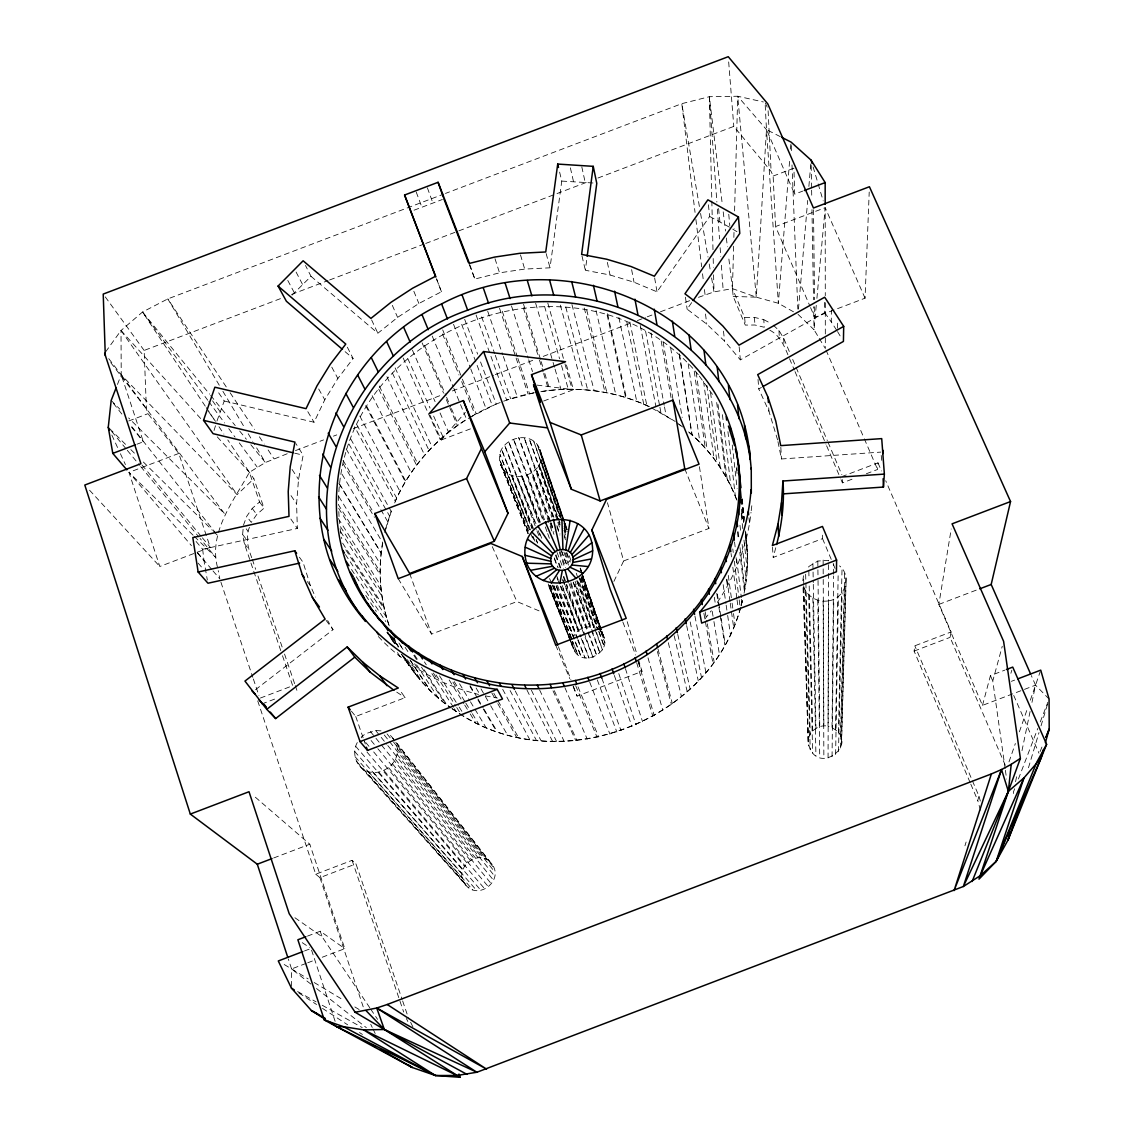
<?xml version="1.0" encoding="UTF-8"?>
<svg xmlns="http://www.w3.org/2000/svg" width="1134" height="1134" viewBox="0 0 1134 1134"><rect width="100%" height="100%" fill="white"/><g stroke="black" fill="none" stroke-linecap="round" stroke-linejoin="round"><path stroke-width="0.75" stroke-dasharray="5 3.75" d="M803.07 587.681L808.159 741.948C815.162 780.844 866.135 740.261 828.033 726.086L828.557 560.352L817.812 561.047L808.726 566.575L809.024 578.935M828.061 757.966L828.585 600.836C844.66 598.837 852.499 576.426 839.557 565.88M836.651 330.207L831.307 321.985L831.364 310.078M291.438 986.353L291.58 968.946L288.305 958.967M744.074 593.21C748.511 572.798 748.327 551.663 745.52 531.024M832.03 727.348L833.575 575.987M833.589 574.229L833.703 563.669M832.058 756.704L833.774 599.206M837.587 328.208L837.686 319.788M388.764 624.536C379.847 598.298 377.948 569.835 382.597 542.548L340.597 471.787M835.574 729.516L838.168 573.407M835.616 754.535L838.366 596.413M852.003 479.214L842.42 482.857L842.491 479.597M838.451 732.479L842.038 568.375M838.494 751.559L842.094 592.614M840.492 736.051L844.674 572.883M840.507 748.001L844.702 588.064M733.613 246.248L732.451 288.603L733.188 296.413L745.279 325.089L754.961 325.004L764.273 327.258L763.777 319.646L754.394 317.378L744.641 317.477L732.451 288.603L728.453 255.462M733.854 237.431L734.095 228.6M734.577 210.952L737.71 96.248L709.36 96.702L681.803 103.662L445.464 193.432M841.541 739.978L846.035 577.872M841.556 744.06L846.049 583.046M745.761 532.271L747.703 559.26L744.485 592.019L739.85 552.428M357.281 742.543C353.113 749.857 354.12 759.525 359.634 765.875L465.961 885.328C478.704 900.453 503.879 880.409 492.199 864.547L397.07 743.351M810.555 307.597L814.765 317.322L865.058 298.185L869.211 192.043M359.634 765.875C374.135 782.857 404.101 764.415 396.135 743.791L494.07 868.176M389.217 625.812C380.259 599.206 377.65 570.303 382.838 542.662M692.746 368.252C574.499 238.097 338.357 328.449 338.428 504.715L380.088 571.791M793.488 311.793L778.363 303.274L756.293 297.179L766.485 129.63L765.067 102.344L767.179 107.163M866.39 473.728L877.574 469.476L877.985 462.842L842.562 476.337M287.2 453.742L265.384 462.516L249.367 472.325C233.165 502.008 207.706 532.782 217.926 568.97M196.083 541.471L202.66 549.281L297.363 528.43L296.584 503.907L298.525 479.398L303.161 455.188L295.875 443.55M789.562 161.368L778.363 303.274L766.485 129.63L737.71 96.248L763.366 101.961M790.526 149.107L790.937 143.848M798.478 309.086L807.691 200.449M808.882 186.43L810.824 163.65M251.734 557.701C247.949 548.005 245.185 536.779 249.65 526.828M280.736 650.59L244.32 543.512L242.619 534.511L243.172 528.331M816.267 305.329L814.028 329.739L818.379 336.954M816.905 298.355L825.198 207.678L775.543 226.559L809.86 305.967M717.425 602.296C735.371 575.491 747.618 544.547 751.006 512.37M751.204 510.711L752.211 502.433M708.41 204.815L709.686 216.466L657.011 291.821L634.019 282.21L610.049 275.009L585.357 270.261L586.944 258.084M808.159 741.948L803.864 586.136M802.829 580.665L803.524 575.548L803.808 584.379M469.164 264.335L474.848 279.049L499.541 272.84L524.688 269.084L550.018 267.808L561.769 181.086L559.331 170.88M970.109 782.531L914.103 651.086L914.826 645.799L951.086 631.964L885.711 480.731M1049.063 699.04L1035.54 685.149L982.483 705.391L938.839 604.408L951.213 528.983M465.961 885.328C450.822 869.069 479.909 845.95 492.199 864.547M1005.305 765.294L950.065 637.365L951.086 631.964M1015.568 781.68L1017 774.777M1021.989 750.651L1030.196 711.004M1031.968 702.385L1035.54 685.149L1031.316 675.566M741.083 605.854L743.068 598.185M741.154 605.273L742.416 600.099M822.519 535.163L822.533 538.636L773.218 557.432L775.769 547.736M982.483 705.391L990.436 675.623L1004.781 670.151M385.588 528.968L391.102 511.221L350.023 437.71M1005.149 768.554L992.774 680.981L1002.258 646.267M384.738 532.484L391.414 510.98M740.63 607.385C710.139 720.997 562.507 778.293 463.055 715.852M1010.89 673.298L1011.811 670.208M1028.467 767.761L1039.013 732.564M1041.026 725.859L1047.561 704.072M214.028 430.523L216.41 422.67M980.428 810.215L977.721 800.377L978.996 796.238L914.826 645.799M964.935 845.794L966.111 842.023M216.934 421.111L224.22 401.011L216.736 389.968M1009.005 761.864L1015.355 743.521M1019.381 731.841L1027.461 708.495M1030.352 700.16L1040.161 671.796M452.069 708.509C550.231 781.369 707.701 726.228 740.332 608.717M243.441 525.24L246.716 516.339L252.23 508.401L259.573 501.979L249.367 472.325L227.806 439.964M1014.675 788.754L1013.427 792.014L1013.527 797.23M1018.431 778.973L1037.808 728.411M1040.303 721.876L1047.816 702.315M117.454 384.44L121.225 374.815L121.012 330.518L142.53 312.02L167.789 298.908L443.805 194.056M394.675 502.915C409.927 467.123 437.299 436.817 470.695 417.014M1040.048 751.686L1043.323 743.606M808.698 737.922C810.881 729.715 819.783 724.498 828.033 726.086M613.905 581.43L623.629 560.947L607.455 502.716M224.22 401.011L314.047 422.231L324.778 399.792L337.861 378.487L353.113 358.542L347.231 346.961M460.532 404.625L466.598 419.311C435.555 438.943 410.196 467.577 395.213 501.157L354.573 426.781M552.981 585.81L573.549 636.741C576.88 629.186 586.009 625.117 593.876 627.57L577.305 579.148M217.274 436.873L249.367 472.325L253.874 478.718L264.024 508.16L256.723 514.538L251.266 522.405L246.716 516.339M824.687 302.339L824.701 312.63L740.36 359.875L724.569 341.093L706.751 324.126L687.133 309.171L692.094 302.027M105.646 351.838L121.012 330.518L201.824 419.807M704.88 618.98L711.316 610.73M429.97 415.101L441.239 439.978L465.323 412.379M292.048 295.152L311.014 276.342L305.485 265.455M108.765 358.656L121.225 374.815L237.105 494.651L253.874 478.718M311.014 276.342L377.863 333.24L397.609 317.378L418.885 303.487L441.452 291.736L436.477 278.638M255.561 689.656L333.042 629.696L327.655 620.539M472.07 416.135C491.277 404.895 512.44 396.787 534.355 392.803M469.334 417.695L496.21 403.988L480.136 360.839M777.598 439.907L768.951 411.288L758.759 388.934L761.835 387.204M528.132 533.49L500.76 464.515C509.549 488.329 549.31 473.247 539.982 449.588C531.109 425.945 491.589 440.928 500.76 464.515L527.92 533.434M380.996 730.877L375.694 730.537L365.474 733.741L361.193 737.086L364.595 741.14M414.038 210.201L442.345 199.499M304.465 950.972L311.014 948.478M1011.372 681.336L1014.632 680.088M306.095 963.404L291.58 968.946L310.971 984.17M307.711 962.794L315.776 959.718M322.226 957.252L344.807 948.648L309.795 844.206L254.299 796.295M206.317 535.56L178.789 453.444L148.001 413.669L146.399 408.85L144.146 350.434L281.615 298.199M291.551 294.429L327.995 280.58M329.654 279.956L424.059 244.079M425.718 243.456L457.186 231.492M458.845 230.868L588.036 181.78M597.972 178.01L733.797 126.398L771.106 171.418L773.133 176.068L775.543 226.559M128.737 420.983L148.001 413.669M773.133 176.068L793.928 168.158L794.679 194.169L802.702 191.122M136.93 444.216L143.366 441.764L121.225 374.815L224.674 513.886L128.638 417.922M178.789 453.444L128.993 472.382L159.795 566.49L195.601 552.868M295.464 450.609L323.544 439.921M333.453 436.151L336.755 434.903M353.269 428.624L442.458 394.703M452.367 390.932L493.659 375.226M495.317 374.603L533.306 360.144M543.214 356.388L630.759 323.091M637.365 320.582L645.629 317.435M647.273 316.811L653.879 314.302M660.484 311.779L690.223 300.482M698.473 297.335L713.995 291.906L732.451 288.603L756.293 297.179L737.71 96.248M441.239 439.978L472.637 428.028M543.668 401.011L573.407 389.699L566.476 365.006M197.231 552.244L210.258 547.297L206.884 537.247M260.395 698.034L292.7 685.73L281.317 652.277M398.232 578.68L431.572 634.09L516.948 601.573L539.515 611.056M623.629 560.947L708.934 528.458L699.309 465.918M261.741 704.001L276.157 698.516M351.37 711.146L355.736 716.461L405.136 697.651L399.281 689.401M573.109 686.594L577.107 696.134L642.014 671.399L639.052 661.462M273.691 857.97L309.795 844.206M938.839 604.408L978.089 589.439M257.73 700.925L315.734 874.215L352.079 860.352L355.977 863.881L402.088 999.309M315.734 874.215L319.93 877.631L355.977 863.881M914.103 651.086L950.065 637.365M307.47 936.103L320.256 931.227L344.807 948.648M534.27 392.704L506.629 400.033L490.455 355.013M540.79 391.74C577.56 385.744 616.357 390.918 649.966 407.134M542.095 391.372C578.397 385.872 616.4 391.032 649.626 406.78M777.952 441.65L781.454 458.972L880.834 452.097M803.51 585.782C806.373 596.399 817.983 602.863 828.585 600.836M561.769 181.086L593.451 183.013M733.188 296.413L756.293 297.179M537.006 385.106L573.407 389.699M485.309 695.879L497.344 698.062M294.67 453.161L303.161 455.188M378.373 636.528C404.895 665.375 440.63 684.979 478.477 694.447M651.526 407.9L674.078 420.884M780.32 136.647L766.485 129.63L794.679 194.169M709.686 216.466L729.956 227.438M763.777 319.646L770.766 323.36M769.816 330.207C780.192 335.423 784.771 346.905 788.839 357.082M297.59 991.527L316.046 1001.818M322.212 1005.248L362.214 1027.574M656.614 410.196L675.184 421.451M284.195 964.51L308.15 978.897M314.175 982.526L342.794 999.706M354.843 1006.949L359.35 1009.657M732.762 229.153L736.972 231.719M452.367 708.948L461.694 715.015M298.823 992.916L316.57 1004.511M322.495 1008.381L347.642 1024.796M359.478 1032.521L362.426 1034.449M396.744 692.123L405.136 697.651M302.254 942.666L309.554 947.514M401.606 654.275C414.69 674.716 430.509 693.852 450.722 707.588M294.925 917.746L322.099 936.783L369.783 1007.772M401.564 654.219C414.491 675.042 430.821 694.022 451.063 708.027M678.897 424.215L682.625 426.979M316.514 988.522L366.367 1027.673M677.012 422.741L681.066 425.973M689.16 432.451C710.423 450.552 726.937 474.125 736.902 500.207M688.593 431.87C710.196 450.198 727.418 474.04 736.972 500.76M345.105 351.668L353.113 358.542M773.289 325.175L778.959 330.476L783.693 338.301L789.916 352.915M798.038 314.345L814.028 329.739L813.645 306.775M193.092 535.205L128.993 472.382L191.433 545.624M194.339 536.439L215.715 557.375L200.038 538.409M109.53 428.524L125.831 444.656M130.849 449.617L134.606 453.345M143.38 462.034L212.37 530.273M213.617 531.52L217.374 535.234M111.175 400.472L119.906 409.204M89.558 490.214L159.795 566.49M393.796 739.17L390.337 735.328L394.689 740.871M363.575 769.263L469.051 887.993M356.728 761.594L463.664 881.954M355.041 756.676L462.303 878.099M368.295 771.531L472.722 889.793M373.497 772.538L476.776 890.601M354.659 751.445L461.949 874.002M198.11 563.13L202.49 568.177M378.855 772.226L480.915 890.374M355.608 746.215L462.644 869.906M384.029 770.61L484.913 889.127M197.118 552.272L211.874 569.594M213.008 570.926L219.826 578.907L218.238 570.629M197.429 552.953L203.992 560.65L207.324 580.013M366.991 752.055L464.316 866.078M365.743 742.486L369.145 746.541M373.696 751.941L466.882 862.776M388.693 767.775L488.513 886.93M142.048 465.053L201.313 536.51M202.419 537.856L210.258 547.297M371.101 740.53L376.729 747.334M377.863 748.695L470.171 860.167M111.628 431.345L126.172 448.965M127.291 450.326L139.61 465.224M140.729 466.584L198.918 537.048M392.548 763.933L491.461 883.939M205.254 406.142L142.53 312.02L209.535 394.108M210.655 395.468L235.22 425.576M239.685 431.048L246.39 439.255M250.855 444.726L265.384 462.516L253.633 442.813M370.407 731.515L374.858 736.972M375.978 738.333L473.984 858.438M395.369 759.298L493.602 880.324M698.26 374.773L693.965 369.457L705.263 448.015M699.338 376.105L713.243 395.525M131.473 426.979L143.366 441.764M375.694 730.537L380.088 736.009M381.194 737.369L386.694 744.216M387.8 745.577L478.08 857.701M396.957 754.181L494.793 876.327M384.284 735.016L482.191 857.984M397.212 748.908L494.948 872.188M387.063 733.882L392.506 740.771M393.597 742.146L486.075 859.288M113.357 403.25L122.118 414.378M131.969 426.88L215.191 532.456M395.78 742.26L489.491 861.514M244.32 543.512L248.913 549.395M110.707 362.582L146.399 408.85M242.619 534.511L247.212 540.464M246.191 528.855L248.02 531.251M326.124 620.411L333.042 629.696M142.53 312.02L207.72 400.203M208.769 401.62L224.546 422.954M228.756 428.638L235.064 437.171M239.274 442.87L257.149 467.038M307.357 581.586L310.447 585.796L315.45 597.065M252.23 508.401L256.723 514.538M581.26 576.639L600.581 631.723C617.265 649.555 581.671 670.846 573.209 648.279L547.977 584.293M105.278 296.895L144.146 350.434M259.573 501.979L264.024 508.16M299.404 557.205L303.09 562.336L310.447 585.796M121.012 330.518L237.105 494.651M824.701 312.63L831.307 321.985M208.812 411.869L215.46 421.309M290.857 519.046L297.363 528.43M212.582 400.855L220.109 411.77M397.439 652.574L400.387 656.969M291.013 495.629L296.584 503.907M370.747 1009.217L377.565 1019.353M387.105 632.205L394.816 644.126L386.949 632.347M390.337 634.799L397.084 644.948L394.405 638.584M390.465 635.564L396.305 644.353M387.672 631.936L396.39 645.019M405.107 658.103L417.695 676.998M388.919 634.345L394.689 642.978M403.335 655.934L415.809 674.659M206.246 407.616L215.063 420.842M218.99 426.724L223.88 434.081M365.772 595.449L376.346 611.396M226.247 386.907L167.789 298.908L219.287 385.248M230.145 392.775L254.498 429.432M259.374 436.774L264.236 444.103M268.134 449.971L273.989 458.774M391.882 636.415L398.658 646.607M407.375 659.719L422.854 683.008M398.899 643.006L403.718 650.306M410.465 660.527L430.722 691.187M400.245 645.218L404.143 651.114M409.998 659.96L430.438 690.932M351.497 569.452L385.829 621.588M414.633 663.759L418.403 669.499M345.431 554.498L386.425 617.208M405.122 647.33L408.949 653.156M416.589 664.822L438.56 698.36M292.076 469.476L298.525 479.398M345.813 549.862L384.383 609.298M413.825 655.381L416.702 659.79M421.479 667.146L445.35 703.902M342.652 543.172L383.816 606.761M414.576 654.998L417.454 659.435M424.173 669.797L447.179 705.291M424.399 661.887L426.271 664.822M431.898 673.61L453.444 707.29M454.38 708.75L456.251 711.684M340.554 531.605L381.903 596.186M403.491 656.756L409.346 665.885M433.358 673.015L437.852 680.088M436.023 674.886L455.797 706.071M456.747 707.545L460.503 713.484M340.455 526.686L381.18 590.672M338.315 518.55L380.67 585.498M439.524 675.821L458.264 705.603M459.199 707.092L463.891 714.533M338.669 508.287L380.117 574.754M449.192 679.932L463.806 703.562M464.713 705.036L469.278 712.421M470.185 713.896L475.67 722.755M338.882 496.621L380.259 563.995M452.948 682.144L464.954 701.705M465.876 703.208L471.418 712.223M472.354 713.74L478.817 724.257M454.252 681.619L458.519 688.607M459.525 683.745L469.533 700.302M470.454 701.804L485.919 727.39M819.244 338.4L825.339 348.492L825.325 337.932M339.676 484.204L381.123 552.868M338.896 483.396L381.081 553.236M837.544 331.582L841.754 338.612M222.902 391.315L244.59 427.674M248.204 433.727L252.726 441.296M470.071 685.531L477.074 697.438M477.953 698.927L483.212 707.843M484.09 709.331L497.231 731.643M307.824 411.685L314.047 422.231M470.015 686.509L474.423 693.994M477.953 699.976L482.375 707.46M483.254 708.948L496.494 731.387M343.205 463.905L374.447 517.345M343.035 460.291L373.228 512.143M476.124 688.012L479.342 693.554M481.014 688.891L489.789 704.171M490.668 705.702L507.337 734.747M346.153 448.88L387.615 521.512M348.96 444.018L389.458 515.814M403.888 656.997L406.44 661.519M318.697 388.99L324.778 399.792M491.844 693.002L496.947 702.116M497.798 703.633L516.494 737.015M493.829 693.285L518.422 737.44M356.87 424.796L396.617 498.081M502.702 689.344L529.691 739.453M359.776 416.05L399.948 491.334M331.78 367.132L337.861 378.487M287.781 280.438L294.316 292.7M510.116 690.549L536.354 740.304M515.219 690.932L541.088 740.771M366.835 406.426L405.674 481.142M296.087 272.047L302.523 284.393M365.658 405.674L405.292 481.794M372.15 395.653L411.203 472.566M526.97 690.039L552.598 741.409M378.728 389.118L416.504 465.181M410.621 1022.273L412.904 1026.851M406.341 1018.474L407.871 1021.536M379.266 386.014L417.666 463.678M531.378 690.195L556.581 741.466M370.719 1024.285L372.25 1027.432M373.015 1029.006L375.297 1033.726M386.921 376.715L424.655 455.173M539.6 689.94L564.151 741.352M392.407 373.058L428.992 450.382M393.654 637.506L398.247 647.273M395.142 367.912L432.153 447.079M371.598 319.901L377.863 333.24M111.841 435.059L117.553 447.505M120.417 453.713L125.42 464.6M553.023 690.819L575.718 740.587M554.342 690.719L576.908 740.474M403.165 357.99L440.134 439.425M407.73 358.415L430.027 408.056M433.627 416.065L442.983 436.888M492.284 546.659L516.948 601.573M865.058 298.185L825.198 207.678L825.283 295.69M412.407 350.151L435.087 401.649M440.049 412.918L448.554 432.224M392.307 305.329L397.609 317.378M1013.725 695.426L1038.985 753.217M990.436 675.623L992.774 680.981M564.888 687.615L587.242 739.141M877.985 462.842L881.501 470.964M826.034 350.108L863.64 437.214M864.335 438.83L877.574 469.476M792.694 359.421L827.324 440.602M828.018 442.232L841.867 474.707M789.519 358.698L794.324 369.982M795.019 371.598L825.935 444.159M826.615 445.775L840.365 478.024M841.045 479.639L842.42 482.857M970.803 784.147L977.721 800.377M424.499 345.331L445.903 395.638M446.583 397.269L450.722 407.007M451.417 408.623L458.32 424.853M422.103 342.837L443.55 393.087M446.314 399.579L457.385 425.519M822.533 538.636L832.469 562.294M833.136 563.867L835.12 568.602M555.759 645.218L569.764 678.642M575.675 685.659L597.094 737.327M578.042 686.878L598.667 737.001M413.839 291.282L418.885 303.487M432.224 336.075L453.118 386.68M453.784 388.31L459.851 402.995M684.766 468.753L708.934 528.458M530.428 529.961L499.91 454.38L533.278 540.053M533.079 536.524L535.064 541.457M506.855 472.68L529.876 529.677M532.498 536.184L533.816 539.444M549.593 578.538L551.563 583.415M552.215 585.045L581.147 656.699L553.888 585.782M533.306 528.231L501.582 449.418L531.889 528.288M556.44 585.683L575.604 633.296M533.108 529.096L511.434 475.288L531.704 528.061M556.085 586.165L577.107 638.343M577.759 639.973L584.988 657.918L578.142 639.789M528.487 531.279L499.626 459.539L528.954 533.051M550.132 585.101L571.763 638.91M550.061 585.612L571.834 639.817M572.486 641.461L577.773 654.601L572.656 641.49M442.558 333.977L459.015 375.014M461.651 381.577L474.834 414.406M535.943 523.766L504.545 444.982L536.495 529.38M539.869 533.604L541.825 538.537M556.879 576.27L558.183 579.559M560.806 586.122L578.468 630.433L561.911 585.654M516.608 476.649L535.532 524.078M538.14 530.613L540.762 537.147M557.063 578.028L559.686 584.577M560.338 586.207L580.565 636.897M581.218 638.541L589.042 658.159L581.742 638.357M442.714 329.895L461.736 377.523M462.388 379.167L476.167 413.655M500.76 464.515L528.075 533.235M548.246 583.939L573.209 648.279M548.998 586.037L575.066 651.724L549.182 585.881M540.11 521.725L508.571 441.381L538.607 522.632M554.271 557.815L558.141 567.652M562.634 579.12L564.576 584.053M565.214 585.683L581.955 628.321L563.314 576.795M540.124 522.689L522.051 476.677L539.104 522.873M554.328 558.835L557.559 567.043M562.719 580.197L593.068 657.408L566.787 584.591M549.154 585.555L572.316 644.481L572.429 640.54L550.94 585.768M589.723 682.158L609.95 734.18M622.892 622.141L635.635 654.984M638.187 661.547L642.014 671.399M544.533 519.755L513.39 438.83L542.86 520.279M557.049 552.428L563.357 568.829M569.041 583.585L596.81 655.721L589.765 635.777M436.703 279.389L441.452 291.736M453.543 324.31L470.114 367.246M470.752 368.904L486.047 408.538M536.141 539.6L537.417 542.903M536.311 539.798L537.573 543.087M553.973 585.81L573.549 636.741M461.666 324.437L492.326 405.646M536.949 530.882L538.99 535.971M557.531 585.399L577.532 638.144M558.424 646.706L570.884 679.663M573.379 686.254L577.107 696.134M550.259 520.804L532.229 472.807L553.945 534.341M550.883 522.462L552.754 527.423M561.458 550.6L567.057 565.483M573.28 582.04L600.014 653.198L575.094 581.26M550.274 521.484L518.706 437.526L552.272 532.314M550.897 523.128L553.987 531.364M561.429 551.11L567 565.937M573.194 582.394L589.907 626.847L574.328 582.011M597.292 679.904L616.882 732.082M416.235 192.071L421.791 206.969M464.685 319.334L477.669 354.191M562.251 585.569L581.132 636.713M553.888 517.288L536.269 469.164L553.08 517.685M556.922 525.581L559.969 533.873M566.646 552.13L570.289 562.081M576.979 580.324L602.494 650.009L578.553 579.899M553.236 516.849L524.121 437.54L551.819 517.246M556.879 526.771L559.913 535.035M566.575 553.208L569.608 561.472M576.894 581.303L593.876 627.57M601.87 678.33L621.063 730.679M427.39 187.833L432.805 202.788M545.27 526.927L547.07 531.917M547.679 533.575L549.48 538.565M555.49 555.178L560.309 568.488M527.381 475.373L543.512 520.052M556.043 554.809L560.82 568.049M563.811 576.327L566.192 582.947M409.657 573.478L431.572 634.09M558.353 519.982L529.28 438.886L557.29 520.704M558.949 521.64L560.139 524.957M564.278 536.538L565.469 539.855M579.12 577.915L597.505 629.228L580.452 578.935M476.096 314.997L489.86 353.354M560.054 523.029L539.217 464.713L559.742 524.801M564.222 534.695L565.412 538.026M579.687 578.028L598.142 629.682M598.724 631.34L604.082 646.337L599.007 631.354M481.652 316.854L494.665 353.595M495.26 355.268L510.626 398.686M559.346 552.272L564.647 567.227M570.53 583.868L585.853 627.102M559.827 550.968L565.696 567.595M570.969 582.564L589.17 634.104M560.182 516.565L533.845 441.466L559.431 516.906M564.278 528.246L565.455 531.591M561.188 517.855L540.89 459.724L560.635 518.04M564.094 526.162L565.823 531.151M582.068 577.66L600.056 629.143M600.637 630.816L604.691 642.439L582.564 577.022M469.958 264.973L474.848 279.049M563.938 552.116L568.559 565.398M355.736 716.461L365.276 743.961M614.344 675.453L631.95 726.525M487.719 311.311L502.773 354.829M503.354 356.501L517.246 396.673M565.242 552.825L568.715 562.861M566.972 529.833L541.145 454.564L562.138 516.636M580.183 568.29L581.898 573.308M582.479 574.981L604.294 638.541L582.663 574.995M563.314 520.024L537.502 445.123L561.713 516.764M563.881 521.697L566.745 530.017M582.805 576.625L601.162 629.894L582.479 574.796M576.27 573.223L577.986 578.227M557.857 522.377L560.153 529.054M569.296 555.773L571.012 560.777M566.731 528.175L539.982 449.588L567.184 529.72M580.395 568.304L582.096 573.322M580.225 568.106L581.912 573.124M563.967 530.315L565.682 535.347M252.301 559.36L255.689 569.325M257.957 575.973L282.267 647.401M284.535 654.049L294.712 683.944M295.279 685.602L296.98 690.592M402.655 1000.982L408.353 1017.694M352.079 860.352L403.676 1012.052M564.406 523.341L567.241 531.733M563.967 523.426L566.787 531.761M581.997 576.738L600.581 631.723M564.023 528.047L565.71 533.037M580.948 578.028L598.44 629.682M618.781 673.582L636.018 724.782M220.932 582.252L252.797 677.324M253.364 678.982L258.949 695.666M319.93 877.631L364.255 1009.94M499.541 308.292L528.033 393.923M320.256 931.227L322.099 936.783M502.277 311.269L517.302 356.629M517.855 358.316L529.535 393.597M311.567 950.136L335.267 1021.762M625.387 668.578L642.567 721.748M494.991 258.68L499.541 272.84M511.491 305.939L528.189 358.131M528.727 359.804L532.498 371.598M523.327 307.768L538.933 358.372M539.458 360.059L543.101 371.867M543.625 373.554L548.828 390.422M523.554 304.266L540.649 359.932M541.159 361.618L542.718 366.679M544.788 373.426L549.962 390.294M636.656 662.667L652.872 716.334M741.267 513.362L743.535 522.335M638.187 661.831L654.261 715.54M627.215 621.687L636.585 653.17M813.121 166.939L817.657 182.22M818.153 183.921L823.185 200.888M520.478 254.852L524.688 269.084M535.659 303.288L552.584 360.725M553.08 362.412L554.569 367.473M555.065 369.16L561.032 389.43M544.575 306.378L559.586 358.783M561.514 365.545L568.29 389.217M648.01 657.819L662.809 710.323M547.793 303.005L564.491 362.171M564.959 363.858L572.117 389.217M978.996 796.238L980.371 801.199M560.352 305.103L583.174 389.628M546.163 253.562L550.018 267.808M657.38 651.455L671.399 704.455M565.781 307.144L587.738 389.997M657.975 648.946L672.363 703.746M571.933 304.507L594.173 390.691M584.265 307.994L605.06 392.378M668.323 642.723L681.477 696.63M586.717 310.036L606.931 392.747M581.983 256.015L585.357 270.261M596.03 310.532L615.819 394.717M674.206 635.777L687.204 691.683M570.374 167.846L573.464 181.454M677.763 634.43L690.124 688.99M607.569 313.693L626.379 397.665M607.144 315.054L625.656 397.453M741.466 513.801L743.337 522.235M581.813 166.896L585.144 182.205M607.356 262.379L610.049 275.009M618.88 317.52L636.727 401.238M686.665 625.599L698.275 680.868M626.833 322.127L643.715 404.058M690.195 621.928L701.478 677.367M629.894 321.999L646.819 405.419M694.929 616.102L705.872 672.292M640.285 325.472L655.948 406.737M631.624 269.651L634.019 282.21M645.586 331.213L659.605 405.603M659.931 407.333L660.909 412.521M650.959 332.957L664.184 405.221M664.51 406.936L666.083 415.54M703.874 613.253L712.917 663.305M705.15 611.736L707.006 622.07M707.304 623.799L714.08 661.717M661.193 341.022L671.016 397.495M663.149 342.199L672.887 398.743M699.394 206.501L681.803 103.662L695.043 212.398M700.585 213.461L708.027 257.049M709.218 264.024L710.408 270.983M711.599 277.958L713.995 291.906L713.569 274.315M654.658 277.958L657.011 291.821M340.087 528.572L341.788 538.664M712.209 611.339L713.64 619.859M713.938 621.56L719.367 653.935M670.69 348.067L682.158 417.482M745.577 532.966L746.328 537.544M714.307 597.264L715.341 603.642M717.368 594.103L720.884 616.57M721.153 618.299L725.207 644.225M679.422 353.851L692.137 434.861M679.351 354.999L691.853 434.606M716.731 593.38L718.616 605.414M718.885 607.129L724.824 644.906M688.21 363.716L699.919 442.317M723.166 584.676L725.916 603.472M726.157 605.187L727.404 613.721M727.659 615.436L730.409 634.218M1005.39 770.312L1006.623 779.072M685.432 297.207L687.133 309.171M696.163 372.278L707.219 450.241M726.908 579.176L730.013 601.459M730.253 603.175L733.613 627.173M726.54 579.602L727.461 586.136M728.297 575.434L731.855 601.431M732.096 603.16L733.287 611.821M733.514 613.551L734.945 623.955M703.562 381.421L713.995 458.618M706.851 385.418L717.057 462.8M731.061 553.477L731.501 556.893M732.833 567.184L736.816 598.043M737.043 599.758L738.376 610.049M710.564 392.633L720.203 467.392M732.791 548.941L733.23 552.456M734.336 561.259L738.999 598.171M739.212 599.929L739.878 605.202M734.534 541.939L735.597 550.642M736.661 559.331L741.352 597.59M741.565 599.333L741.99 602.806M736.108 557.687L737.143 566.079M716.702 402.513L725.845 476.549M705.504 314.005L706.751 324.126M695.907 219.415L701.663 266.759M702.527 273.776L703.378 280.793M704.441 289.567L705.079 294.826M718.02 404.469L727.107 478.817M712.988 249.707L709.36 96.702L722.372 204.871M723.208 211.845L725.519 231.038M726.355 238.012L727.404 246.73M722.401 414.675L730.877 486.061M202.66 549.281L203.992 560.65M738.177 531.846L738.787 537.119M740.02 547.651L744.91 589.765M737.426 531.775L738.432 540.379M727.929 431.629L735.286 495.87M881.203 455.414L882.139 463.693M739.963 525.269L740.757 532.257M742.132 544.476L746.271 581.132M732.266 445.038L737.114 488.556M736.519 468.484L737.086 473.714M741.282 514.907L742.798 528.727M743.975 540.11L747.32 570.572M741.31 499.711L743.762 522.476M745.265 536.495L747.703 559.26M736.802 467.038L737.185 470.553M741.381 509.265L742.146 516.31M742.217 498.903L744.273 518.224M741.934 498.861L744.273 520.137M723.492 331.114L724.569 341.093M741.608 499.031L744.017 521.626M745.562 532.356L747.533 551.365M718.602 208.514L719.92 221.782M748.964 517.784L749.574 523.965M739.155 346.806L740.36 359.875M728.751 214.227L729.8 225.779M744.641 317.477L745.279 325.089M728.68 61.931L733.797 126.398M754.394 317.378L754.961 325.004M758.036 379.394L758.759 388.934M772.481 547.24L773.218 557.432M709.36 96.702L716.872 202.05M717.368 209.067L719.509 238.92M720.133 247.694L720.756 256.468M721.38 265.243L723.138 289.822M768.724 407.786L768.951 411.288M780.83 447.306L781.454 458.972M338.797 511.547L339.42 523.497M768.115 110.806L771.106 171.418M778.959 330.476L779.327 338.017M783.693 338.301L784.019 345.799M791.22 145.62L791.433 150.893M792 164.954L797.826 309.072M803.567 587.554L808.684 745.988M805.636 574.258L810.243 734.152M805.494 590.587L810.229 749.772M808.684 594.755L812.681 753.075M809.194 586.009L812.709 730.877M713.201 258.495L713.399 267.284M812.865 598.043L815.927 755.683M811.207 165.451L811.604 188.414M811.632 190.186L811.76 197.245M811.972 209.606L813.517 299.702M812.908 563.272L813.035 570.289M813.064 572.046L813.262 582.578M813.291 584.336L815.941 728.297M817.798 600.226L819.726 757.427M817.812 561.047L817.898 568.091M817.912 569.849L818.025 578.666M818.039 580.424L819.74 726.582M813.489 209.776L814.552 299.688M814.637 306.733L814.765 317.322M823.142 560.054L823.171 567.113M823.185 568.871L823.213 577.688M823.227 579.46L823.851 725.831M823.142 601.176L823.865 758.207M825.283 302.735L825.325 336.174M602.877 634.884L601.743 631.553L602.877 634.884"/><path stroke-width="1.5" d="M751.318 492.921L751.261 467.903M342.44 349.371L286.392 301.261L278.085 286.066L303.118 260.792L370.903 318.413L390.975 302.324L412.592 288.234L435.513 276.299L404.583 195.02L438.093 182.29L469.419 263.414L494.481 257.106L520.01 253.279L545.737 251.975L557.715 164.076L593.238 166.344L581.614 254.427L606.676 259.218L631.028 266.518L654.375 276.228L707.871 199.825L738.432 216.991L684.95 293.791L704.866 308.944L722.968 326.138L738.999 345.175L824.687 297.207L843.696 326.379L757.682 374.631L768.03 397.283L775.755 421.04L780.731 445.634L881.713 438.617L884.364 474.097L782.942 481.014L781.496 502.674L777.967 524.234L772.353 545.539L822.462 526.445L836.609 560.054L836.438 571.763L701.663 623.105L699.635 612.232C729.049 578.085 747.83 534.823 751.02 489.746M843.696 326.379L843.427 341.419L763.366 386.34M550.826 561.302C549.026 546.971 573.563 545 573.095 559.842C573.18 572.642 551.974 574.414 550.826 561.302L525.028 555.32C520.747 511.647 592.954 505.367 592.657 550.841C592.118 589.935 529.266 595.634 525.028 555.32M367.473 603.189C429.658 696.12 570.147 710.394 656.629 643.814C745.052 584.435 769.547 447.292 695.426 367.076C625.84 285.499 492.439 281.204 411.699 348.535C331.128 408.552 309.795 534.015 374.291 613.395M356.756 609.412C284.322 502.291 350.023 350.42 467.662 310.192C582.309 262.252 732.436 331.539 750.269 459.596C739.907 312.133 565.54 238.041 441.594 303.926C322.651 359.109 276.554 519.244 365.517 621.404M776.62 544.504C781.95 523.88 784.572 502.305 782.942 481.014M882.819 453.699L883.046 450.368M783.622 493.843L883.443 487.067L884.364 474.097M1006.368 669.542L1012.733 667.104L1046.611 744.343L1008.027 840.025L996.148 861.415L978.996 879.148L1008.367 791.334L1011.216 764.359L1020.387 758.377L1003.604 641.305L952.064 523.837L1010.55 501.554L869.424 186.741L813.461 208.004L767.775 103.874L728.255 56.7L103.222 294.075L105.292 355.566M126.824 469.845L112.79 453.387L108.269 427.291L111.175 400.472L116.192 387.644M353.936 577.745C392.222 668.649 505.821 709.785 596.682 678.274C690.904 650.122 759.936 546.857 735.328 448.993M587.185 256.355L596.768 183.339L593.238 166.344M565.696 549.721L570.133 520.251M559.842 583.542L562.294 570.586M1030.608 673.965L991.187 584.464L1010.55 501.554M1010.125 831.576L1008.027 840.025L1019.707 808.556M305.868 936.712L297.873 939.76L324.31 1019.976L412.237 1067.491L435.428 1075.514L456.974 1075.486L476.89 1072.254L963.347 886.505L980.3 875.646L996.148 861.415L1041.083 758.022L1043.478 749.503M1045.378 742.685L1049.205 729.049L1049.063 699.04L1040.728 670.137L1017.893 678.841M292.969 452.764L213.079 433.67L203.539 420.331L214.865 387.204L306.038 408.665L316.967 385.9L330.263 364.298L345.771 344.07L278.085 286.066M972.121 881.501L1008.367 791.334L1001.52 769.561L991.385 773.941L954.077 890.587L1001.52 769.561L1011.216 764.359M1001.52 769.561L963.347 886.505L1008.367 791.334L1020.387 758.377M568.191 550.841L577.702 523.625M1046.129 737.341L1049.205 729.049L1045.945 737.143M980.3 875.646L1023.959 777.91L1041.083 758.022M622.254 620.511L610.149 589.311L591.849 529.975L606.52 499.385L699.04 464.175L672.93 400.061L581.232 434.946L550.047 422.415L531.492 374.674L565.554 361.718L483.58 351.526L429.262 413.556L463.352 400.586L484.728 451.757L508.004 513.319L494.339 541.244L409.657 573.478L374.787 513.504L466.57 478.576L481.454 448.511L463.352 400.586M1046.611 744.343L1036.845 762.091L996.148 861.415L1023.959 777.91L1008.367 791.334M570.289 552.542L584.081 528.742M551.351 583.06L559.516 570.43M693.087 300.595L739.779 233.434L738.432 216.991M484.728 451.757L509.69 423.01L547.509 427.872L571.309 489.222L600.155 500.959L684.766 468.753L672.93 400.061M571.862 554.696L588.886 535.248M543.342 580.58L556.879 569.608M203.539 420.331L294.953 442.104L290.233 466.641L288.22 491.504L289 516.367L192.808 537.573L198.138 572.018L294.783 550.77L302.225 574.569L312.374 597.434L325.132 619.093L244.958 681.08L266.759 709.317L347.188 646.947L362.752 662.143L379.847 675.878L398.303 688.026L348.095 707.148L360.045 741.622L367.529 750.424L502.504 698.998L497.231 689.359C437.951 681.874 381.874 648.974 349.244 598.511M266.759 709.317L275.661 718.559L354.786 657.153L370.123 672.122L393.952 690.28M572.826 557.177L591.806 542.775M573.095 559.842L592.657 550.841M536.297 576.228L554.554 568.191M302.835 951.596L278.284 960.966L291.424 988.097L311.425 1010.578L325.586 1019.565M104.626 353.255L140.928 463.707L84.795 485.04L190.328 814.084L249.012 791.73L289.213 913.735L355.14 1012.251L376.729 1008.013L387.233 1004.497L991.385 773.941M112.79 453.387L135.329 444.826M804.318 190.512L825.169 182.588L811.108 160.149L791.078 142.104L781.85 137.427M360.045 741.622L497.231 689.359M699.635 612.232L836.609 560.054M190.328 814.084L257.29 864.221L272.047 858.594M979.733 588.829L991.187 584.464M299.631 563.102L207.961 583.23L198.138 572.018M572.67 562.492L591.367 558.934M530.698 570.317L552.712 566.235M458.972 1074.04L460.092 1077.3L384.369 1029.502L376.729 1008.013L476.89 1072.254L384.369 1029.502L363.731 1029.913L343.503 1026.695L336.911 1026.766L328.421 1021.365M526.856 563.187L551.436 563.896M460.092 1077.3L435.428 1075.514L336.911 1026.766M571.564 565.001L588.022 566.546M324.31 1019.976L343.503 1026.695L435.428 1075.514L363.731 1029.913L456.974 1075.486M557.8 645.062L522.235 556.482L490.838 543.441L398.232 578.68L374.787 513.504M525.311 547.212L550.911 558.623M569.849 567.184L582.819 573.18M317.633 1013.895L311.425 1010.578L325.175 1018.332M355.14 1012.251L384.369 1029.502L466.995 1074.38M376.729 1008.013L486.557 1069.121L387.233 1004.497M372.519 1045.066L375.581 1046.795M380.159 1049.375L412.237 1067.491L407.9 1064.557M291.424 988.097L294.386 990.025M527.693 539.345L551.691 556.029M532.016 532.229L553.108 553.676M365.998 1010.592L384.369 1029.502M259.105 700.146L265.88 707.191M251.847 690.734L255.263 694.306M567.638 568.899L576.086 578.439M270.289 712.109L275.661 718.559M348.095 707.148L350.278 709.813M264.038 704.228L266.079 706.879M347.188 646.947L354.786 657.153M312.374 597.434L319.448 606.973M362.752 662.143L370.123 672.122M302.225 574.569L304.281 577.376M379.847 675.878L386.963 685.673M294.783 550.77L296.626 553.349M362.058 616.074L365.729 621.404M338.542 579.715L346.21 590.885M376.871 632.219L378.643 634.827M330.051 559.927L337.847 571.38M537.998 526.304L555.079 551.719M361.08 593.224L363.971 597.561M323.87 539.359L331.738 551.11M355.381 582.89L357.338 585.824M374.518 612.743L379.323 619.944M350.392 572.245L353.269 576.582M382.215 621.843L388.012 630.589M393.115 634.246L395.043 637.166M390.507 630.476L393.427 634.898M346.111 561.302L349.017 565.71M320.029 518.266L327.939 530.315M342.581 550.118L344.481 553.038M399.395 638.584L402.258 642.95M409.062 648.038L410.962 650.973M408.835 646.125L412.663 652.05M418.786 653.099L422.528 658.953M318.569 496.862L326.464 509.209M429.205 659.449L432.011 663.914M319.462 475.401L327.329 488.045M440.077 665.162L442.813 669.584M451.332 670.194L454.068 674.716M322.694 454.096L330.49 467.038M462.941 674.546L465.592 679.039M328.208 433.188L335.905 446.413M474.863 678.189L477.499 682.767M335.933 412.875L343.489 426.398M487.039 681.095L489.59 685.673M499.428 683.278L501.072 686.311M345.785 393.399L353.17 407.191M511.987 684.695L514.411 689.373M357.621 374.929L364.822 388.99M524.645 685.361L526.204 688.48M371.328 357.678L378.302 371.966M537.374 685.262L538.863 688.381M386.751 341.788L393.484 356.317M108.269 427.291L109.7 430.396M550.103 684.397L551.563 687.615M466.57 478.576L494.339 541.244M403.732 327.442L410.196 342.185M562.79 682.781L564.179 685.999M545.284 521.923L557.489 550.274M422.075 314.784L428.255 329.696M575.377 680.4L576.71 683.646M481.454 448.511L508.004 513.319M441.594 303.926L447.476 319.008M591.849 529.975L626.223 618.37L555.759 645.218L522.235 556.482M587.823 677.282L589.085 680.542M443.933 198.96L468.54 262.705M404.583 195.02L435.853 276.994M462.091 294.996L467.662 310.192M600.07 673.426L601.87 678.33M483.58 351.526L509.69 423.01M438.093 182.29L443.351 197.288M728.411 426.058L734.591 445.648M366.41 747.193L367.529 750.424M612.062 668.862L613.778 673.794M483.353 288.05L488.598 303.373M257.29 864.221L287.767 957.309M547.509 427.872L533.533 384.667L540.365 402.258L531.492 374.674M623.771 663.588L624.848 666.905M505.169 283.202L510.087 298.596M550.047 422.415L571.309 489.222M635.125 657.635L636.146 660.994M811.108 160.149L812.114 163.537M527.31 280.467L531.889 295.917M581.232 434.946L600.155 500.959M646.096 651.044L647.046 654.431M549.551 279.914L553.789 295.379M565.072 570.062L568.262 581.969M656.629 643.814L657.522 647.231M571.664 281.515L575.562 296.98M666.679 635.99L667.501 639.363M557.715 164.076L558.523 167.478M593.408 285.286L596.98 300.708M676.218 627.612L677.381 632.715M553.406 519.372L560.168 549.423M614.571 291.197L617.832 306.563M685.205 618.696L686.297 623.87M693.597 609.298L694.603 614.401M634.927 299.192L637.875 314.458M701.379 599.447L702.315 604.62M654.247 309.199L656.898 324.338M708.495 589.184L709.345 594.301M672.334 321.12L674.716 336.103M714.93 578.553L715.738 583.741M720.671 567.595L721.422 572.727M688.962 334.842L691.102 349.655M725.675 556.369L726.398 561.571M729.956 544.901L730.835 551.762M703.973 350.25L705.872 364.864M733.471 533.249L734.322 540.195M717.184 367.161L718.885 381.548M737.157 523.072L737.568 526.587M736.221 521.456L736.816 526.615M726.199 416.646L726.596 420.09M738.191 509.563L738.787 514.793M730.339 427.631L730.721 431.104M739.382 497.628L739.949 502.816M739.807 485.692L741.126 497.954M728.411 385.418L729.942 399.565M733.741 438.872L734.123 442.402M738.305 462.006L738.858 467.279M739.439 473.799L740.913 487.677M736.391 450.354L736.958 455.57M749.05 446.3L751.275 469.433M737.554 404.838L738.943 418.715M748.341 511.604L748.653 514.694M744.457 425.207L745.747 438.801M768.03 397.283L768.384 402.542M777.967 524.234L778.746 536.439M781.496 502.674L782.219 515.176M883.131 478.704L883.443 487.067M561.869 518.791L562.96 549.239M825.169 182.588L825.183 204.333"/></g></svg>
